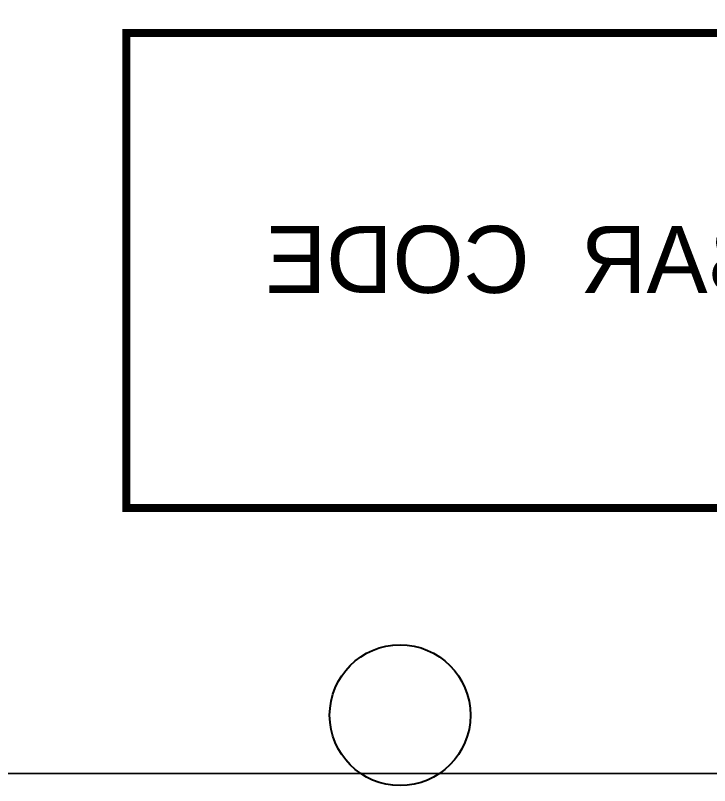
# Model space of a CAD drawing. Extents: x 0 to 69, y -3.5 to 82.6.
# Drawn here: x 27.22 to 40.36, y -0.23 to 14.36 of the extents above; entities that cross this region are included whole.
import ezdxf

# ---------------------------------------------------------------- set-up
doc = ezdxf.new("R2010")
doc.units = 0
for name, color, linetype in [('BOARD_GEOMETRY_OUTLINE', 3, 'CONTINUOUS'), ('PACKAGE_GEOMETRY_SILKSCREE', 4, 'CONTINUOUS'), ('PIN_B', 5, 'CONTINUOUS')]:
    doc.layers.add(name, color=color, linetype=linetype)

msp = doc.modelspace()

# ---------------------------------------------------------------- linework, layer by layer
at = {"layer": 'BOARD_GEOMETRY_OUTLINE'}
msp.add_lwpolyline([(2.29997, 55.499762), (0, 55.499762), (0, 6.09981), (0, 0), (68.999862, 0.001016), (68.999862, 6.09981), (68.999862, 60.299854), (67.399916, 60.299854, -0.414241), (66.399918, 61.299852), (66.399918, 71.09968), (65.299844, 71.09968, -0.414195), (64.299846, 72.099678), (64.299846, 82.599784), (3.299968, 82.599784), (3.299968, 56.49976, -0.414195)], format="xyb", close=True, dxfattribs=at)
msp.add_lwpolyline([(0, 0), (68.999862, 0.001016)], dxfattribs=at)
at = {"layer": 'PACKAGE_GEOMETRY_SILKSCREE', "const_width": 0.1524}
msp.add_lwpolyline([(42.314114, 5.024882), (29.313886, 5.024882), (29.313886, 14.025118), (42.314114, 14.025118), (42.314114, 5.024882)], dxfattribs=at)
at = {"layer": 'PIN_B'}
msp.add_circle((34.499804, 1.101344), 1.3335, dxfattribs=at)

# ---------------------------------------------------------------- texts
at = {"layer": 'PACKAGE_GEOMETRY_SILKSCREE', "text_generation_flag": 2, "width": 1.02}
msp.add_text('BAR  CODE', height=1.27, dxfattribs=at).set_placement((41.4782, 9.101582))

doc.saveas('drawing.dxf')
